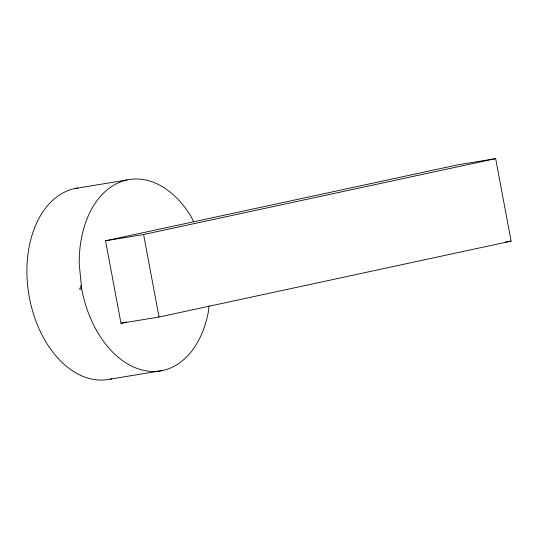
<?xml version="1.0" encoding="UTF-8"?>
<svg xmlns="http://www.w3.org/2000/svg" width="538" height="538" viewBox="0 0 538 538"><rect width="100%" height="100%" fill="white"/><g stroke="black" fill="none" stroke-linecap="round" stroke-linejoin="round"><path stroke-width="0.81" d="M208.939 305.799L208.502 311.058A96.948 64.6 80.7 0 1 145.731 370.769A96.948 64.6 80.7 0 1 81.668 288.845L79.207 263.721A96.948 64.6 80.7 0 1 118.938 182.55A96.948 64.6 80.7 0 1 190.674 215.792L193.619 221.797M81.319 285.254L79.563 289.296L81.668 288.845M105.549 240.782L457.616 164.884L495.659 158.623L511.1 241.125L159.026 317.023L120.989 323.284L105.549 240.782L143.592 234.521L495.659 158.623M120.989 323.284L126.692 322.054M74.721 188.569L127.035 179.954M505.31 242.08L511.1 241.125M110.384 379.102L162.691 370.487M143.592 234.521L159.026 317.023M111.938 378.732A96.948 64.6 80.7 0 1 29.146 296.27A96.948 64.6 80.7 0 1 77.876 188.011"/></g></svg>
